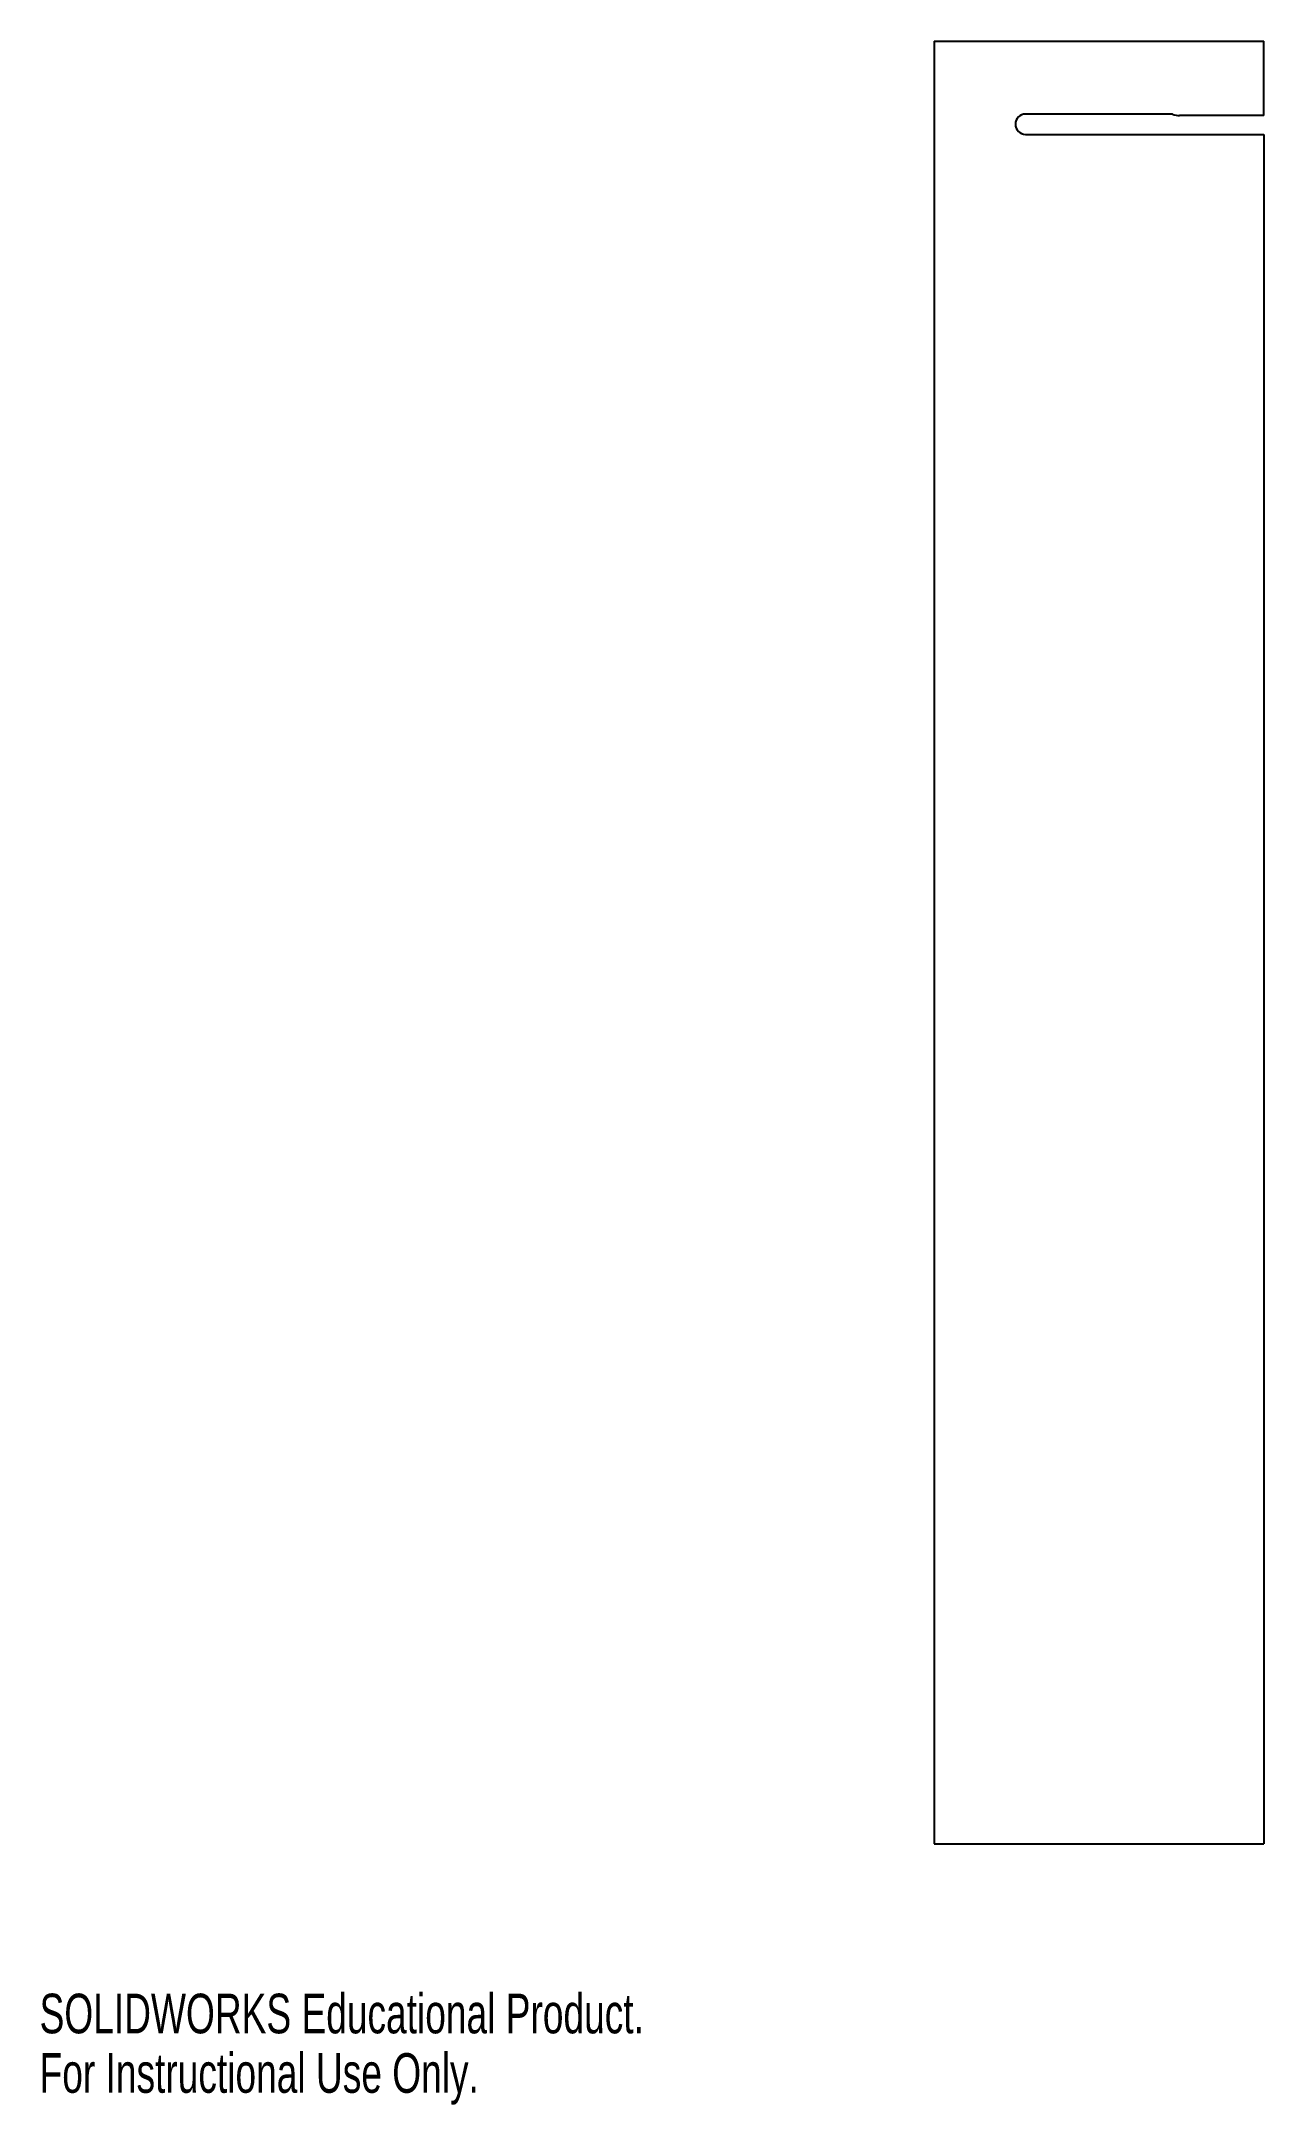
# Model space of a CAD drawing. Header units: millimetres. Extents: x 0 to 214, y 0 to 360.
import ezdxf

# ---------------------------------------------------------------- set-up
doc = ezdxf.new("R2010")
doc.units = ezdxf.units.MM
doc.styles.add('SLDTEXTSTYLE0', font='TXT', dxfattribs={"width": 0.7})

msp = doc.modelspace()

# ---------------------------------------------------------------- linework, layer by layer
at = {"color": 7, "linetype": 'Continuous', "lineweight": 25}
for p, q in [((156.17, 360.18), (156.17, 45.47)), ((156.17, 360.18), (213.67, 360.18)), ((213.67, 347.23), (213.67, 360.18)), ((197.75, 347.48), (172.1, 347.48)), ((213.67, 347.23), (199, 347.23)), ((172.1, 343.92), (213.67, 343.92)), ((213.67, 343.92), (213.67, 45.47)), ((156.17, 45.47), (213.67, 45.47))]:
    msp.add_line(p, q, dxfattribs=at)
for centre, radius, start in [((172.1, 345.7), 1.78, 90), ((199, 350.4), 3.18, 246.9261)]:
    msp.add_arc(centre, radius, start, 270, dxfattribs=at)

# ---------------------------------------------------------------- texts
at = {"color": 7, "linetype": 'Continuous', "char_height": 6.92, "attachment_point": 1, "style": 'SLDTEXTSTYLE0'}
for s, insert in [('SOLIDWORKS Educational Product.', (0, 19.3)), ('For Instructional Use Only.', (0, 8.92))]:
    msp.add_mtext(s, dxfattribs=dict(at, insert=insert))

doc.saveas('drawing.dxf')
